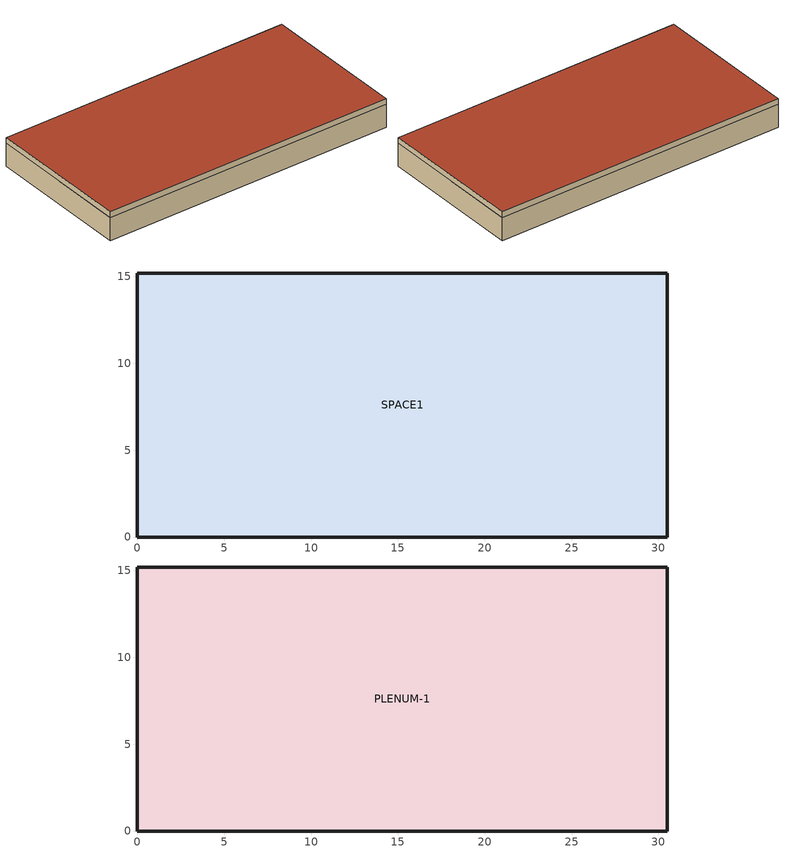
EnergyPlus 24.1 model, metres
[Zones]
SPACE1
 floor adiabatic (FLOOR-SLAB-1): 30.5,15.2 30.5,0 0,0 0,15.2 z0
 wall outside (WALL-1): 30.5,15.2 0,15.2 0,0 30.5,0 30.5,15.2 z0:2.4
PLENUM-1
 floor to SPACE1 (Ceiling Construction): 30.5,15.2 30.5,0 0,0 0,15.2 z2.4
 wall outside (WALL-1): 0,0 30.5,0 30.5,15.2 0,15.2 0,0 z2.4:3
 roof outside (ROOF-1): 0,15.2 0,0 30.5,0 30.5,15.2 z3
[Building]
Building: North Axis {deg}=30; Terrain=City; Loads Convergence Tolerance Value {W}=0.04; Temperature Convergence Tolerance Value {deltaC}=0.4; Solar Distribution=FullExterior; Maximum Number of Warmup Days=25; Minimum Number of Warmup Days=6
[Site:Location]
CHICAGO_IL_USA TMY2-94846: Latitude {deg}=41.78; Longitude {deg}=-87.75; Time Zone {hr}=-6; Elevation {m}=190
[SizingPeriod:DesignDay] Day of Month=21; Humidity Condition Type=Wetbulb; Barometric Pressure {Pa}=99063; Rain Indicator=No; Snow Indicator=No; Daylight Saving Time Indicator=No; Solar Model Indicator=ASHRAEClearSky
Name | Month | Day Type | Maximum Dry-Bulb Temperature {C} | Daily Dry-Bulb Temperature Range {deltaC} | Wetbulb or DewPoint at Maximum Dry-Bulb {C} | Wind Speed {m/s} | Wind Direction {deg} | Sky Clearness
CHICAGO_IL_USA Annual Heating 99% Design Conditions DB | 1 | WinterDesignDay | -17.3 | 0 | -17.3 | 4.9 | 270 | 0
CHICAGO_IL_USA Annual Cooling 1% Design Conditions DB/MCWB | 7 | SummerDesignDay | 31.5 | 10.7 | 23 | 5.3 | 230 | 1
[Site:GroundTemperature:BuildingSurface]
21.5, 21.4, 21.5, 21.5, 22, 22.9, 23, 23.1, 23.1, 22.2, 21.7, 21.6
[Material]
Name | Roughness | Thickness {m} | Conductivity {W/m-K} | Density {kg/m3} | Specific Heat {J/kg-K} | Thermal Absorptance | Solar Absorptance | Visible Absorptance
Acoustic Tile | MediumRough | 0.019 | 0.0605757 | 368.387 | 586.152 | 0.675 | 0.675 | 0.675
RG01 | Rough | 0.0127 | 1.442 | 881 | 1674 | 0.9 | 0.65 | 0.65
BR01 | VeryRough | 0.0095 | 0.162 | 1121 | 1464 | 0.9 | 0.7 | 0.7
IN46 | VeryRough | 0.0762 | 0.023 | 24 | 1590 | 0.9 | 0.5 | 0.5
WD01 | MediumSmooth | 0.0191 | 0.115 | 513 | 1381 | 0.9 | 0.78 | 0.78
PW03 | MediumSmooth | 0.0127 | 0.115 | 545 | 1213 | 0.9 | 0.78 | 0.78
IN02 | Rough | 0.0901 | 0.043 | 10 | 837 | 0.9 | 0.75 | 0.75
GP01 | MediumSmooth | 0.0127 | 0.16 | 801 | 837 | 0.9 | 0.75 | 0.75
CC03 | MediumRough | 0.1016 | 1.31 | 2243 | 837 | 0.9 | 0.65 | 0.65
[Construction]
Ceiling Construction: Acoustic Tile
ROOF-1: RG01, BR01, IN46, WD01
WALL-1: WD01, PW03, IN02, GP01
FLOOR-SLAB-1: CC03
[Zone]
PLENUM-1; SPACE1: 0, 0, 0, 1, 1, autocalculate, autocalculate
[ZoneInfiltration:DesignFlowRate]
SPACE1 Infil 1: Zone or ZoneList or Space or SpaceList=SPACE1; Schedule=INFIL-SCH; Design Flow Rate Calculation Method=flow/zone; Design Flow Rate {m3/s}=0.0167; Constant Term Coefficient=0; Temperature Term Coefficient=0; Velocity Term Coefficient=0.2237; Velocity Squared Term Coefficient=0
[People]
SPACE1-1 People 1: Zone or ZoneList or Space or SpaceList=SPACE1; Number of People Schedule=OCCUPY-1; Number of People Calculation Method=people; Number of People=11; Fraction Radiant=0.3; Activity Level Schedule=ActSchd
[Lights]
SPACE1-1 Lights 1: Zone or ZoneList or Space or SpaceList=SPACE1; Schedule=LIGHTS-1; Design Level Calculation Method=LightingLevel; Lighting Level {W}=1584; Return Air Fraction=0; Fraction Radiant=0.59; Fraction Visible=0.2; Fraction Replaceable=0
[ElectricEquipment]
SPACE1 ElecEq 1: Zone or ZoneList or Space or SpaceList=SPACE1; Schedule=EQUIP-1; Design Level Calculation Method=EquipmentLevel; Design Level {W}=1056; Fraction Latent=0; Fraction Radiant=0.3; Fraction Lost=0
[HVACTemplate:Thermostat]
All Zones: Constant Heating Setpoint {C}=18; Constant Cooling Setpoint {C}=24
[HVACTemplate:Zone:IdealLoadsAirSystem]
SPACE1: Template Thermostat=All Zones; Maximum Heating Supply Air Temperature {C}=50; Minimum Cooling Supply Air Temperature {C}=13; Maximum Heating Supply Air Humidity Ratio {kgWater/kgDryAir}=0.0156; Minimum Cooling Supply Air Humidity Ratio {kgWater/kgDryAir}=0.0077; Heating Limit=NoLimit; Cooling Limit=NoLimit; Dehumidification Control Type=ConstantSensibleHeatRatio; Cooling Sensible Heat Ratio=0.7; Humidification Control Type=None; Humidification Setpoint {percent}=30; Outdoor Air Method=None; Outdoor Air Flow Rate per Person {m3/s}=0.00944; Demand Controlled Ventilation Type=None; Outdoor Air Economizer Type=NoEconomizer; Heat Recovery Type=None; Sensible Heat Recovery Effectiveness=0.7; Latent Heat Recovery Effectiveness=0.65
[Schedule:Compact]
OCCUPY-1: Through: 12/31, For: WeekDays SummerDesignDay CustomDay1 CustomDay2, Until: 8:00, 0, Until: 11:00, 1, Until: 12:00, 0.8, Until: 13:00, 0.4, Until: 14:00, 0.8, Until: 18:00, 1, Until: 19:00, 0.5, Until: 21:00, 0.1, Until: 24:00, 0, For: Weekends WinterDesignDay Holiday, Until: 24:00, 0
LIGHTS-1: Through: 12/31, For: WeekDays SummerDesignDay CustomDay1 CustomDay2, Until: 8:00, 0.05, Until: 9:00, 0.9, Until: 10:00, 0.95, Until: 11:00, 1, Until: 12:00, 0.95, Until: 13:00, 0.8, Until: 14:00, 0.9, Until: 18:00, 1, Until: 19:00, 0.6, Until: 21:00, 0.4, Until: 24:00, 0.05, For: Weekends WinterDesignDay Holiday, Until: 24:00, 0.05
EQUIP-1: Through: 12/31, For: WeekDays SummerDesignDay CustomDay1 CustomDay2, Until: 8:00, 0.02, Until: 9:00, 0.4, Until: 14:00, 0.9, Until: 15:00, 0.8, Until: 16:00, 0.7, Until: 18:00, 0.5, Until: 21:00, 0.3, Until: 24:00, 0.02, For: Weekends WinterDesignDay Holiday, Until: 24:00, 0.02
INFIL-SCH: Through: 12/31, For: WeekDays CustomDay1 CustomDay2, Until: 7:00, 1, Until: 21:00, 0, Until: 24:00, 1, For: Weekends Holiday, Until: 24:00, 1, For: SummerDesignDay, Until: 24:00, 1, For: WinterDesignDay, Until: 24:00, 1
ActSchd: Through: 12/31, For: AllDays, Until: 24:00, 117.24
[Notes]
HVACTemplate-5ZonePurchAir.idf
Basic file description:  1 story building divided into 4 exterior and one interior conditioned zones and return plenum
illustrates the use of HVACTemplate objects to define zone thermostats and purchased air
to condition the space without modeling a full HVAC system.
Highlights:              HVACTemplate thermostats and purchased air
Simulation Location/Run: CHICAGO_IL_USA TMY2-94846, 2 design days, 2 run periods,
Run Control executes the run periods using the weather file
Location:                Chicago, IL
Design Days:             CHICAGO_IL_USA Annual Heating 99% Design Conditions DB, MaxDB= -17.3°C
CHICAGO_IL_USA Annual Cooling 1% Design Conditions, MaxDB=  31.5°C MCWB=  23.0°C
Run Period (Weather File): Annual, CHICAGO_IL_USA TMY2-94846
Run Control:             Run weather file periods (no design days run)
Building: Single floor rectangular building 100 ft x 50 ft. 5 zones - 4 exterior, 1 interior, zone height 8 feet.
Exterior zone depth is 12 feet. There is a 2 foot high return plenum: the overall building height is
10 feet. There are windows on all 4 facades; the south and north facades have glass doors.
The south facing glass is shaded by overhangs. The walls are woodshingle over plywood, R11 insulation,
and gypboard. The roof is a gravel built up roof with R-3 mineral board insulation and plywood sheathing.
The windows are of various single and double pane construction with 3mm and 6mm glass and either 6mm or
13mm argon or air gap.  The window to wall ratio is approximately 0.29.
The south wall and door have overhangs.
The building is oriented 30 degrees east of north.
Floor Area:        463.6 m2 (5000 ft2)
Number of Stories: 1
Zone Description Details:
Internal gains description:     lighting is 1.5 watts/ft2, office equip is 1.0 watts/ft2. There is 1 occupant
per 100 ft2 of floor area. The infiltration is 0.25 air changes per hour.
Interzone Surfaces:             6 interzone surfaces (see diagram)
Internal Mass:                  None
Windows:                        4 ea.: 1) Double pane clear, 3mm glass, 13mm air gap
2) Double pane clear, 3mm glass, 13mm argon gap
3) Double pane clear, 6mm glass, 6mm air gap
4) Double pane lowE,  6mm lowE glass outside, 6mm air gap, 6mm clear glass
Doors:                          2 ea.:    Single pane grey,  3mm glass
Detached Shading:               None
Daylight:                       None
Natural Ventilation:            None
Compact Schedules:              Yes
HVAC:                           Ideal loads air system. Each zone adds a variation of outdoor air,
economizer, humidity control, and heat recovery.
Zonal Equipment:                Yes
Central Air Handling Equipment: None
System Equipment Autosize:      N/A
Purchased Cooling:              None
Purchased Heating:              None
Coils:                          None
Pumps:                          None
Boilers:                        None
Chillers:                       None
Standard Reports:               None
Timestep or Hourly Variables:   Hourly
Time bins Report:               None
HTML Report:                    None
Environmental Emissions:        None
Utility Tariffs:                None
